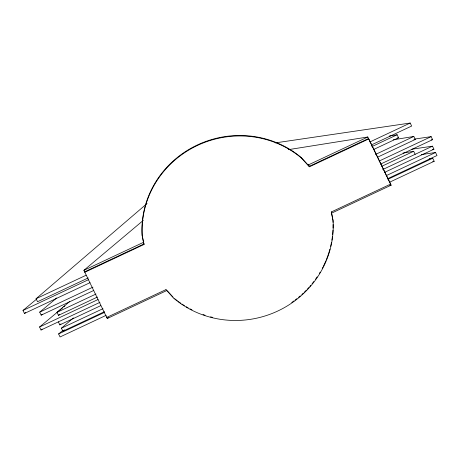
<?xml version="1.0" encoding="UTF-8"?>
<svg xmlns="http://www.w3.org/2000/svg" width="460" height="460" viewBox="0 0 460 460"><rect width="100%" height="100%" fill="white"/><g stroke="black" fill="none" stroke-linecap="round" stroke-linejoin="round"><path stroke-width="0.69" d="M88.199 277.943L37.536 301.737L36.075 298.724L147.073 203.515M97.462 297.034L58.489 315.336L57.029 312.323L69.546 301.593M104.454 311.679L62.888 331.2L61.427 328.187L73.399 317.923M62.698 307.74L39.571 326.991L41.032 330.004L42.124 329.072M166.025 289.668L166.508 290.674L107.243 318.504L83.892 270.319L143.301 220.38M107.243 318.504L108.347 317.578M90.056 282.653L24.46 313.455L23 310.442L36.765 298.983M93.777 290.45L41.17 315.152L39.709 312.144L56.781 297.93M41.17 315.152L42.268 314.237M63.802 306.826L64.9 305.906M58.489 315.336L59.593 314.421M58.362 321.868L59.823 324.875L60.927 323.961M106.179 315.307L60.064 336.961L58.604 333.948L63.008 330.286M62.888 331.2L64.538 329.826M24.46 313.455L25.582 312.558M83.892 270.319L143.158 242.489L143.888 243.995L84.623 271.825L84.761 272.291L144.026 244.461L143.796 243.806M331.453 211.98L331.942 212.986L391.155 185.173L367.804 136.994L308.591 164.801L309.321 166.307M301.127 157.412L309.269 166.33L368.535 138.5L390.569 184.138L331.355 211.945L333.097 220.731A95.945 92.086 -16.8 0 1 279.243 310.322A95.945 92.086 -16.8 0 1 174.081 298.528M301.271 157.878L309.407 166.796L368.673 138.966M36.075 298.724L86.089 275.241M369.921 141.95L410.188 123.038L411.648 126.051L371.381 144.957M23 310.442L88.602 279.64M371.784 146.654L397.112 134.757L398.573 137.77L373.888 149.362M39.709 312.144L92.966 287.132M375.498 154.451L413.822 136.453L415.282 139.466L377.608 157.159M57.029 312.323L96.002 294.026M379.184 161.04L431.141 136.637L432.601 139.65L380.644 164.047M39.571 326.991L98.026 299.541M381.857 166.25L413.684 151.305L415.144 154.318M41.032 330.004L99.929 302.346M382.668 169.567L432.475 146.176L433.935 149.189L384.572 172.368M59.823 324.875L100.74 305.659M61.427 328.187L102.994 308.671M386.176 175.685L435.539 152.501L437 155.514L387.636 178.693M58.604 333.948L104.719 312.294M387.901 179.308L432.716 158.263L434.177 161.276L389.361 182.321M397.158 138.029L398.573 137.77M389.309 136.034L397.112 134.757M393.248 139.811L413.822 136.453M413.862 139.696L415.282 139.466M431.181 139.88L432.601 139.65M403.046 153.042L413.684 151.305M432.515 149.419L433.935 149.189M429.168 158.844L432.716 158.263M432.756 161.506L434.177 161.276M288.357 149.661L367.804 136.994M389.741 185.403L391.155 185.173M275.373 142.876L410.188 123.038M414.822 139.041L431.141 136.637M411.901 149.207L432.475 146.176M421.348 154.589L435.539 152.501M167.216 290.737L172.966 297.039M174.064 298.551L165.922 289.633L106.657 317.463L106.513 316.997M144.026 244.461L142.238 235.698A95.945 92.086 -16.8 0 1 196.092 146.107A95.945 92.086 -16.8 0 1 301.248 157.901M390.425 183.666L390.569 184.138M309.269 166.33L309.407 166.796M331.344 212.152L332.954 220.259A95.945 92.086 -16.8 0 1 333.028 222.37M143.836 244.018L142.094 235.232A95.945 92.086 -16.8 0 1 195.948 145.642A95.945 92.086 -16.8 0 1 301.104 157.435M333.08 224.492A95.945 92.086 -16.8 0 1 333.046 228.051M332.959 230.19A95.945 92.086 -16.8 0 1 332.632 234.473M332.39 236.607A95.945 92.086 -16.8 0 1 331.878 240.137M331.51 242.236A95.945 92.086 -16.8 0 1 330.619 246.393M329.912 249.159A95.945 92.086 -16.8 0 1 326.473 259.4M325.921 260.739A95.945 92.086 -16.8 0 1 323.207 266.61M322.885 267.248A95.945 92.086 -16.8 0 1 322.236 268.479M320.177 272.142A95.945 92.086 -16.8 0 1 319.447 273.349M317.147 276.914A95.945 92.086 -16.8 0 1 315.525 279.243M313.829 281.52A95.945 92.086 -16.8 0 1 312.075 283.745M310.718 285.373A95.945 92.086 -16.8 0 1 309.798 286.436M308.861 287.488A95.945 92.086 -16.8 0 1 307.429 289.035M306.452 290.059A95.945 92.086 -16.8 0 1 304.445 292.065M303.416 293.049A95.945 92.086 -16.8 0 1 301.835 294.503M300.225 295.924A95.945 92.086 -16.8 0 1 298.586 297.309M296.913 298.661A95.945 92.086 -16.8 0 1 295.211 299.972M294.066 300.823A95.945 92.086 -16.8 0 1 291.743 302.473M212.595 317.36A95.945 92.086 -16.8 0 1 210.525 316.842M205.068 315.238A95.945 92.086 -16.8 0 1 203.05 314.559M191.987 309.873A95.945 92.086 -16.8 0 1 190.06 308.884M188.157 307.849A95.945 92.086 -16.8 0 1 186.271 306.768M184.414 305.641A95.945 92.086 -16.8 0 1 181.982 304.072M180.786 303.261A95.945 92.086 -16.8 0 1 178.434 301.587M177.284 300.731A95.945 92.086 -16.8 0 1 175.041 298.966M143.261 242.449A94.812 26.306 -25.9 0 1 143.779 241.35M307.355 164.392A94.812 26.306 -25.9 0 1 308.493 164.852"/></g></svg>
